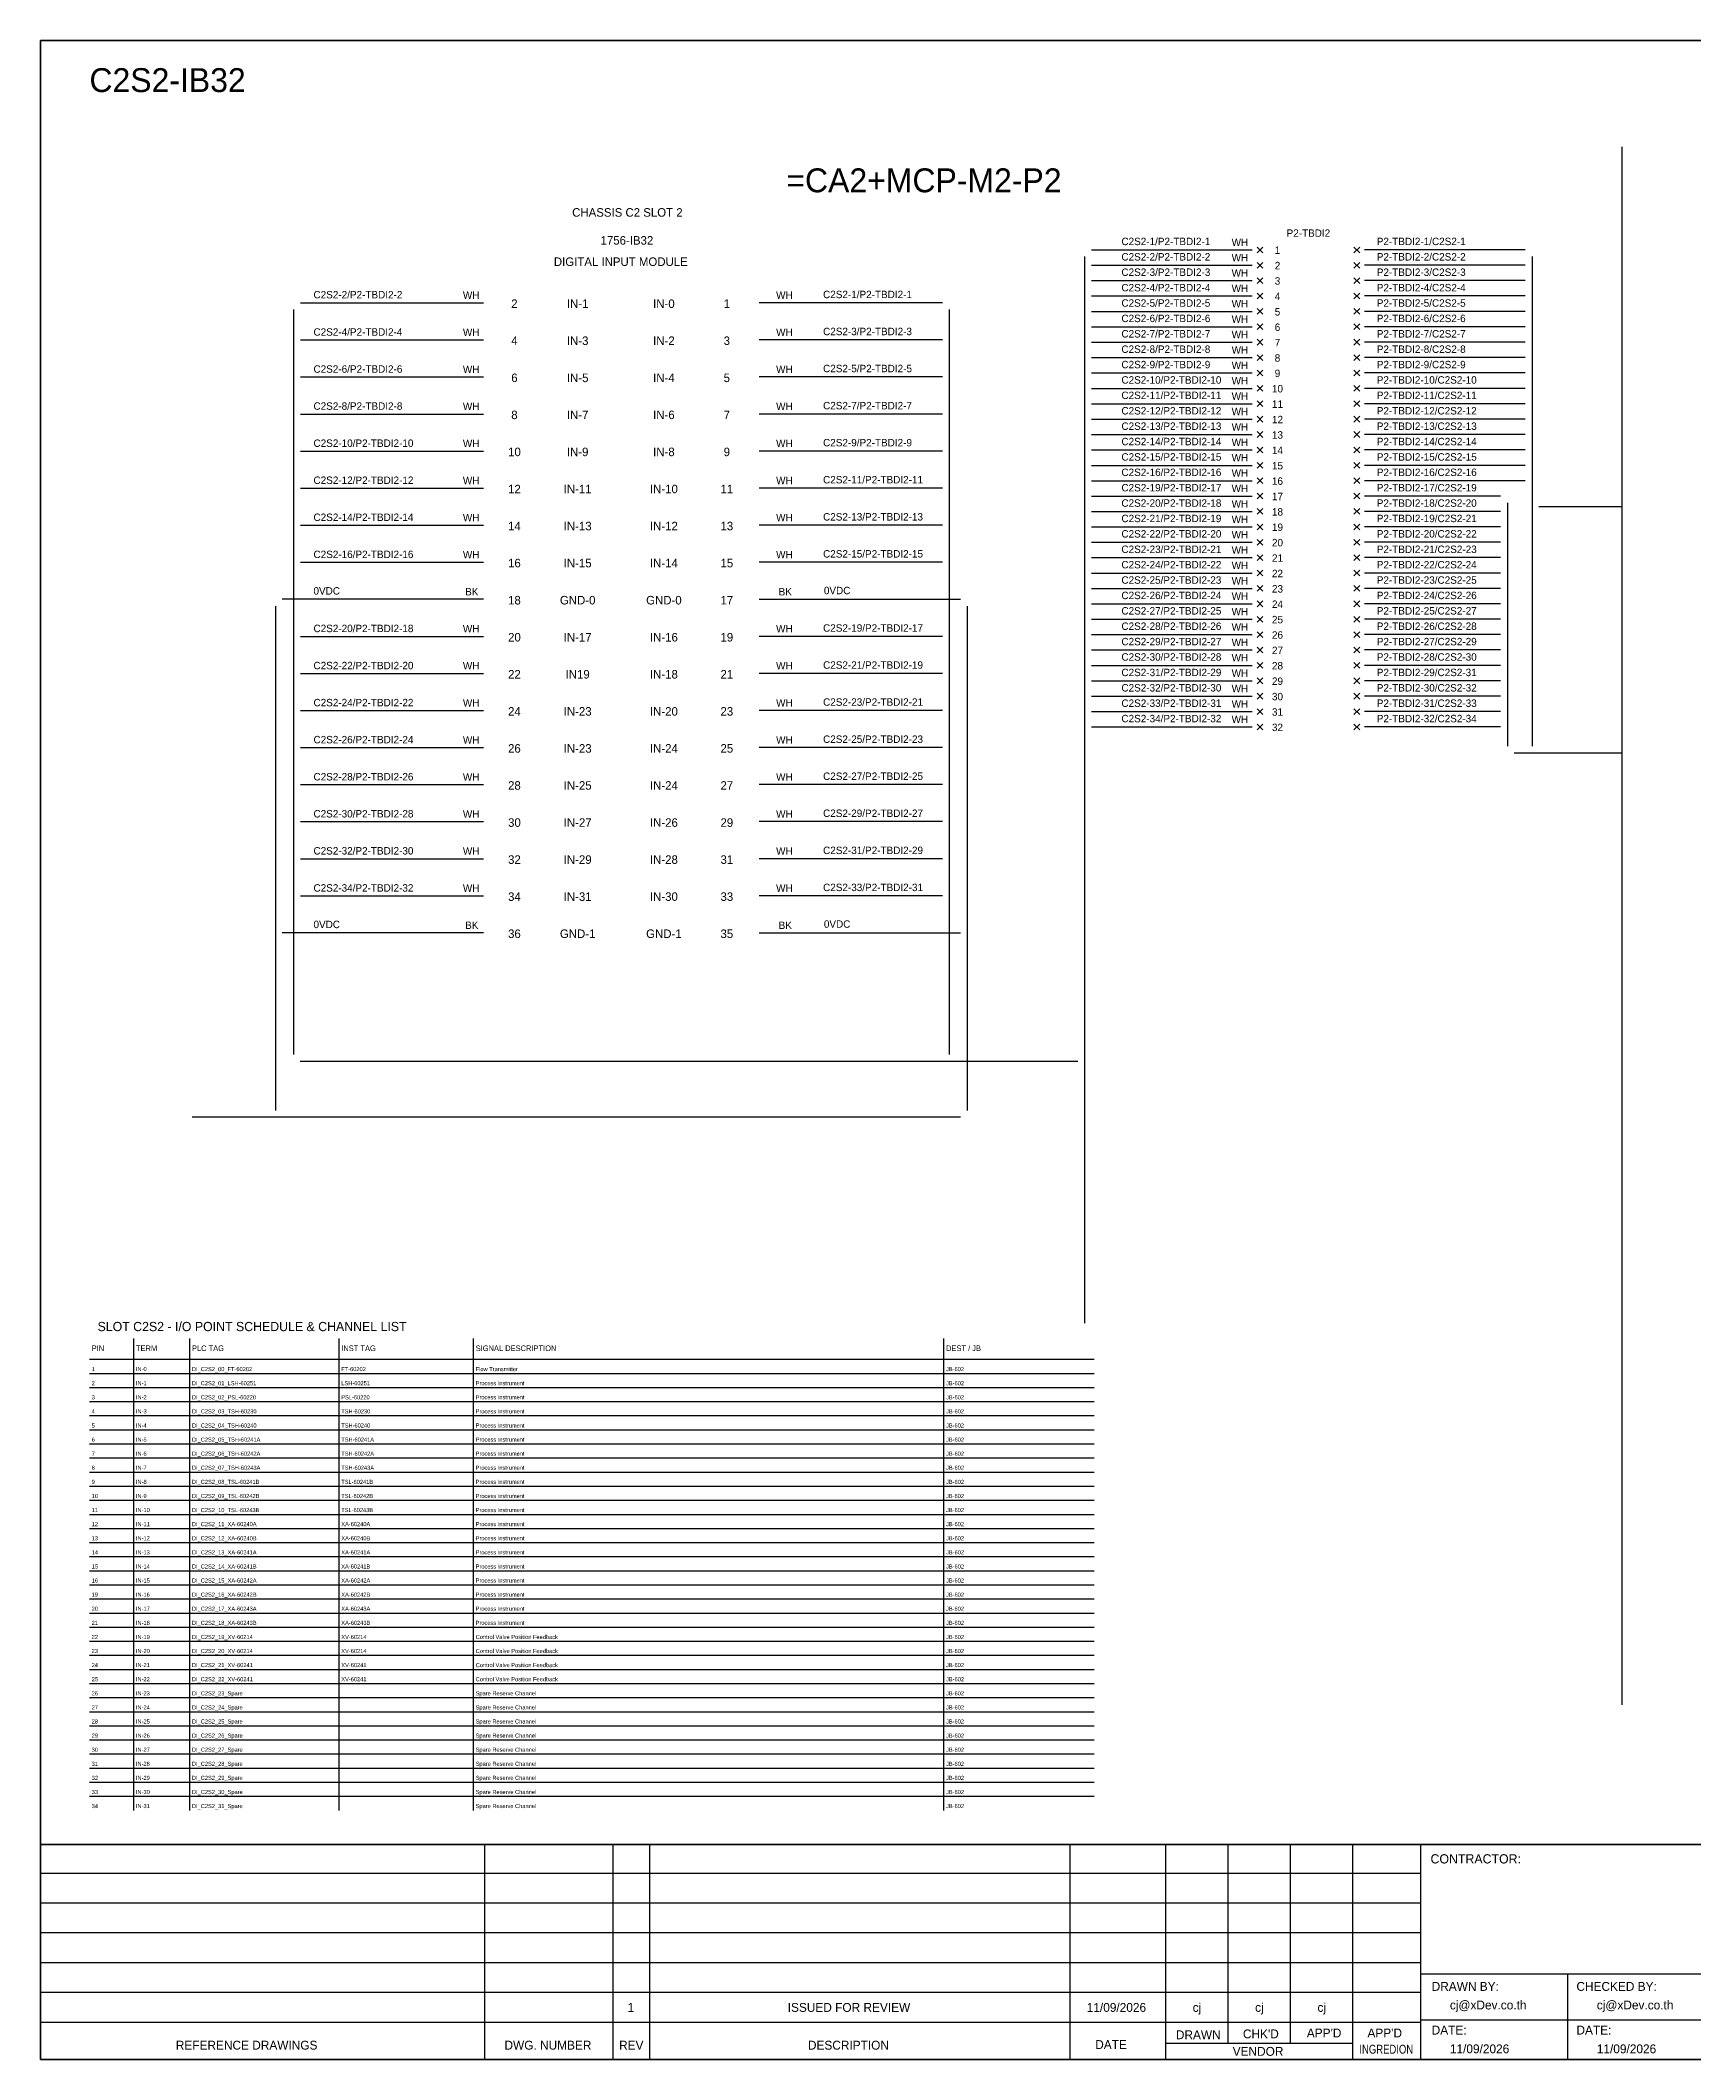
# Model space of a CAD drawing. Header units: metres. Extents: x 0 to 54213, y 0 to 2704.
# Drawn here: x 20967 to 23181, y 0 to 2704 of the extents above; entities that cross this region are included whole.
import ezdxf
from ezdxf.enums import TextEntityAlignment as Align

# ---------------------------------------------------------------- set-up
doc = ezdxf.new("R2010")
doc.units = ezdxf.units.M

msp = doc.modelspace()

# ---------------------------------------------------------------- linework, layer by layer
at = {"color": 1, "ltscale": 25.4}
for p, q in [((22603.7, 2427.5), (22596.1, 2419.9)), ((22596.1, 2427.5), (22603.7, 2419.9)), ((22603.7, 2406.9), (22596.1, 2399.2)), ((22596.1, 2406.9), (22603.7, 2399.2)), ((22725.8, 2427.5), (22733.5, 2419.9)), ((22733.5, 2427.5), (22725.8, 2419.9)), ((22725.8, 2406.9), (22733.5, 2399.2)), ((22733.5, 2406.9), (22725.8, 2399.2)), ((22603.7, 2386.3), (22596.1, 2378.6)), ((22596.1, 2386.3), (22603.7, 2378.6)), ((22725.8, 2386.3), (22733.5, 2378.6)), ((22733.5, 2386.3), (22725.8, 2378.6)), ((22603.7, 2365.7), (22596.1, 2358)), ((22596.1, 2365.7), (22603.7, 2358)), ((22725.8, 2365.7), (22733.5, 2358)), ((22733.5, 2365.7), (22725.8, 2358)), ((22603.7, 2345.1), (22596.1, 2337.4)), ((22596.1, 2345.1), (22603.7, 2337.4)), ((22725.8, 2345.1), (22733.5, 2337.4)), ((22733.5, 2345.1), (22725.8, 2337.4)), ((22603.7, 2324.5), (22596.1, 2316.8)), ((22596.1, 2324.5), (22603.7, 2316.8)), ((22603.7, 2303.9), (22596.1, 2296.2)), ((22596.1, 2303.9), (22603.7, 2296.2)), ((22725.8, 2324.5), (22733.5, 2316.8)), ((22733.5, 2324.5), (22725.8, 2316.8)), ((22725.8, 2303.9), (22733.5, 2296.2)), ((22733.5, 2303.9), (22725.8, 2296.2)), ((22603.7, 2283.2), (22596.1, 2275.6)), ((22596.1, 2283.2), (22603.7, 2275.6)), ((22725.8, 2283.2), (22733.5, 2275.6)), ((22733.5, 2283.2), (22725.8, 2275.6)), ((22603.7, 2262.6), (22596.1, 2255)), ((22596.1, 2262.6), (22603.7, 2255)), ((22725.8, 2262.6), (22733.5, 2255)), ((22733.5, 2262.6), (22725.8, 2255)), ((22603.7, 2242), (22596.1, 2234.3)), ((22596.1, 2242), (22603.7, 2234.3)), ((22603.7, 2221.4), (22596.1, 2213.7)), ((22596.1, 2221.4), (22603.7, 2213.7)), ((22725.8, 2242), (22733.5, 2234.3)), ((22733.5, 2242), (22725.8, 2234.3)), ((22725.8, 2221.4), (22733.5, 2213.7)), ((22733.5, 2221.4), (22725.8, 2213.7)), ((22603.7, 2200.8), (22596.1, 2193.1)), ((22596.1, 2200.8), (22603.7, 2193.1)), ((22725.8, 2200.8), (22733.5, 2193.1)), ((22733.5, 2200.8), (22725.8, 2193.1)), ((22603.7, 2180.2), (22596.1, 2172.5)), ((22596.1, 2180.2), (22603.7, 2172.5)), ((22725.8, 2180.2), (22733.5, 2172.5)), ((22733.5, 2180.2), (22725.8, 2172.5)), ((22603.7, 2159.6), (22596.1, 2151.9)), ((22596.1, 2159.6), (22603.7, 2151.9)), ((22603.7, 2139), (22596.1, 2131.3)), ((22596.1, 2139), (22603.7, 2131.3)), ((22725.8, 2159.6), (22733.5, 2151.9)), ((22733.5, 2159.6), (22725.8, 2151.9)), ((22725.8, 2139), (22733.5, 2131.3)), ((22733.5, 2139), (22725.8, 2131.3)), ((22603.7, 2118.3), (22596.1, 2110.7)), ((22596.1, 2118.3), (22603.7, 2110.7)), ((22725.8, 2118.3), (22733.5, 2110.7)), ((22733.5, 2118.3), (22725.8, 2110.7)), ((22603.7, 2097.7), (22596.1, 2090.1)), ((22596.1, 2097.7), (22603.7, 2090.1)), ((22725.8, 2097.7), (22733.5, 2090.1)), ((22733.5, 2097.7), (22725.8, 2090.1)), ((22603.7, 2077.1), (22596.1, 2069.5)), ((22596.1, 2077.1), (22603.7, 2069.5)), ((22603.7, 2056.5), (22596.1, 2048.8)), ((22596.1, 2056.5), (22603.7, 2048.8)), ((22725.8, 2077.1), (22733.5, 2069.5)), ((22733.5, 2077.1), (22725.8, 2069.5)), ((22725.8, 2056.5), (22733.5, 2048.8)), ((22733.5, 2056.5), (22725.8, 2048.8)), ((22603.7, 2035.9), (22596.1, 2028.2)), ((22596.1, 2035.9), (22603.7, 2028.2)), ((22725.8, 2035.9), (22733.5, 2028.2)), ((22733.5, 2035.9), (22725.8, 2028.2)), ((22603.7, 2015.3), (22596.1, 2007.6)), ((22596.1, 2015.3), (22603.7, 2007.6)), ((22725.8, 2015.3), (22733.5, 2007.6)), ((22733.5, 2015.3), (22725.8, 2007.6)), ((22603.7, 1994.7), (22596.1, 1987)), ((22596.1, 1994.7), (22603.7, 1987)), ((22725.8, 1994.7), (22733.5, 1987)), ((22733.5, 1994.7), (22725.8, 1987)), ((22603.7, 1974.1), (22596.1, 1966.4)), ((22596.1, 1974.1), (22603.7, 1966.4)), ((22603.7, 1953.5), (22596.1, 1945.8)), ((22596.1, 1953.5), (22603.7, 1945.8)), ((22725.8, 1974.1), (22733.5, 1966.4)), ((22733.5, 1974.1), (22725.8, 1966.4)), ((22725.8, 1953.5), (22733.5, 1945.8)), ((22733.5, 1953.5), (22725.8, 1945.8)), ((22603.7, 1932.8), (22596.1, 1925.2)), ((22596.1, 1932.8), (22603.7, 1925.2)), ((22725.8, 1932.8), (22733.5, 1925.2)), ((22733.5, 1932.8), (22725.8, 1925.2)), ((22603.7, 1912.2), (22596.1, 1904.6)), ((22596.1, 1912.2), (22603.7, 1904.6)), ((22725.8, 1912.2), (22733.5, 1904.6)), ((22733.5, 1912.2), (22725.8, 1904.6)), ((22603.7, 1891.6), (22596.1, 1883.9)), ((22596.1, 1891.6), (22603.7, 1883.9)), ((22603.7, 1871), (22596.1, 1863.3)), ((22596.1, 1871), (22603.7, 1863.3)), ((22725.8, 1891.6), (22733.5, 1883.9)), ((22733.5, 1891.6), (22725.8, 1883.9)), ((22725.8, 1871), (22733.5, 1863.3)), ((22733.5, 1871), (22725.8, 1863.3)), ((22603.7, 1850.4), (22596.1, 1842.7)), ((22596.1, 1850.4), (22603.7, 1842.7)), ((22725.8, 1850.4), (22733.5, 1842.7)), ((22733.5, 1850.4), (22725.8, 1842.7)), ((22603.7, 1829.8), (22596.1, 1822.1)), ((22596.1, 1829.8), (22603.7, 1822.1)), ((22725.8, 1829.8), (22733.5, 1822.1)), ((22733.5, 1829.8), (22725.8, 1822.1)), ((22603.7, 1809.2), (22596.1, 1801.5)), ((22596.1, 1809.2), (22603.7, 1801.5)), ((22603.7, 1788.6), (22596.1, 1780.9)), ((22596.1, 1788.6), (22603.7, 1780.9)), ((22725.8, 1809.2), (22733.5, 1801.5)), ((22733.5, 1809.2), (22725.8, 1801.5)), ((22725.8, 1788.6), (22733.5, 1780.9)), ((22733.5, 1788.6), (22725.8, 1780.9))]:
    msp.add_line(p, q, dxfattribs=at)
at = {"color": 7}
for p, q in [((21091.5, 333.8), (21091.5, 965.9)), ((21166.5, 333.8), (21166.5, 965.9)), ((21366.5, 333.8), (21366.5, 965.9)), ((21546.5, 333.8), (21546.5, 965.9)), ((22176.5, 333.8), (22176.5, 965.9)), ((21032.2, 937.9), (22378, 937.9))]:
    msp.add_line(p, q, dxfattribs=at)
at = {"color": 8}
for p, q in [((21032.2, 919), (22378, 919)), ((21032.2, 900.1), (22378, 900.1)), ((21032.2, 881.3), (22378, 881.3)), ((21032.2, 862.4), (22378, 862.4)), ((21032.2, 843.5), (22378, 843.5)), ((21032.2, 824.6), (22378, 824.6)), ((21032.2, 805.8), (22378, 805.8)), ((21032.2, 786.9), (22378, 786.9)), ((21032.2, 768), (22378, 768)), ((21032.2, 749.1), (22378, 749.1)), ((21032.2, 730.2), (22378, 730.2)), ((21032.2, 711.4), (22378, 711.4)), ((21032.2, 692.5), (22378, 692.5)), ((21032.2, 673.6), (22378, 673.6)), ((21032.2, 654.7), (22378, 654.7)), ((21032.2, 635.9), (22378, 635.9)), ((21032.2, 617), (22378, 617)), ((21032.2, 598.1), (22378, 598.1)), ((21032.2, 579.2), (22378, 579.2)), ((21032.2, 560.3), (22378, 560.3)), ((21032.2, 541.5), (22378, 541.5)), ((21032.2, 522.6), (22378, 522.6)), ((21032.2, 503.7), (22378, 503.7)), ((21032.2, 484.8), (22378, 484.8)), ((21032.2, 465.9), (22378, 465.9)), ((21032.2, 447.1), (22378, 447.1)), ((21032.2, 428.2), (22378, 428.2)), ((21032.2, 409.3), (22378, 409.3)), ((21032.2, 390.4), (22378, 390.4)), ((21032.2, 371.6), (22378, 371.6)), ((21032.2, 352.7), (22378, 352.7))]:
    msp.add_line(p, q, dxfattribs=at)
at = {"layer": 'GT_1', "color": 4}
for p, q in [((21561.9, 0), (21561.9, 288.2)), ((21733.8, 0), (21733.8, 288.2)), ((21782.9, 0), (21782.9, 288.2)), ((22345.6, 0), (22345.6, 288.2)), ((22473.9, 0), (22473.9, 288.2)), ((22557.5, 21.8), (22557.5, 288.2)), ((22641, 21.8), (22641, 288.2)), ((22724.3, 0), (22724.3, 288.2)), ((22815.3, 0), (22815.3, 288.2)), ((22815.3, 249.3), (20966.5, 249.3)), ((22815.3, 209.5), (20966.5, 209.5)), ((22815.3, 169.6), (20966.5, 169.6)), ((22815.3, 129.7), (20966.5, 129.7)), ((23602.3, 114.3), (22815.3, 114.3)), ((23012.1, 0), (23012.1, 114.3)), ((22815.3, 89.7), (20966.5, 89.7)), ((22815.2, 49.8), (20966.5, 49.8)), ((23602.3, 52.9), (22815.3, 52.9)), ((22724.3, 21.8), (22473.9, 21.8))]:
    msp.add_line(p, q, dxfattribs=at)
at = {"layer": 'HELPPOINT', "color": 4, "lineweight": 35}
for p, q in [((20966.5, 0), (20966.5, 2704.2)), ((20966.5, 2704.2), (24859.8, 2704.2)), ((20966.5, 0), (20966.5, 2704.2)), ((20966.5, 2704.2), (24859.8, 2704.2)), ((24859.8, 0), (20966.5, 0)), ((24859.8, 0), (20966.5, 0))]:
    msp.add_line(p, q, dxfattribs=at)
at = {"layer": 'IE-WIRE', "color": 4, "ltscale": 25.4}
for p, q in [((22365.1, 2414.6), (22365.1, 986.1)), ((22374.2, 2423.7), (22589.6, 2423.7)), ((22955.3, 2423.7), (22739.9, 2423.7)), ((22964.4, 2414.6), (22964.4, 1759)), ((22374.2, 2403.1), (22589.6, 2403.1)), ((22374.2, 2382.5), (22589.6, 2382.5)), ((22955.3, 2403.1), (22739.9, 2403.1)), ((22955.3, 2382.5), (22739.9, 2382.5)), ((21314.7, 2352.7), (21559.9, 2352.7)), ((22174.7, 2352.7), (21929.4, 2352.7)), ((22374.2, 2361.9), (22589.6, 2361.9)), ((22955.3, 2361.9), (22739.9, 2361.9)), ((21305.5, 2343.6), (21305.5, 1346.2)), ((22183.8, 2343.6), (22183.8, 1346.2)), ((22374.2, 2341.2), (22589.6, 2341.2)), ((22955.3, 2341.2), (22739.9, 2341.2)), ((21314.7, 2303.1), (21559.9, 2303.1)), ((22174.7, 2303.1), (21929.4, 2303.1)), ((22374.2, 2320.6), (22589.6, 2320.6)), ((22374.2, 2300), (22589.6, 2300)), ((22955.3, 2320.6), (22739.9, 2320.6)), ((22955.3, 2300), (22739.9, 2300)), ((22374.2, 2279.4), (22589.6, 2279.4)), ((22955.3, 2279.4), (22739.9, 2279.4)), ((21314.7, 2253.5), (21559.9, 2253.5)), ((22174.7, 2253.5), (21929.4, 2253.5)), ((22374.2, 2258.8), (22589.6, 2258.8)), ((22955.3, 2258.8), (22739.9, 2258.8)), ((22374.2, 2238.2), (22589.6, 2238.2)), ((22374.2, 2217.6), (22589.6, 2217.6)), ((22955.3, 2238.2), (22739.9, 2238.2)), ((22955.3, 2217.6), (22739.9, 2217.6)), ((21314.7, 2203.8), (21559.9, 2203.8)), ((22174.7, 2203.8), (21929.4, 2203.8)), ((22374.2, 2197), (22589.6, 2197)), ((22955.3, 2197), (22739.9, 2197)), ((22374.2, 2176.3), (22589.6, 2176.3)), ((22955.3, 2176.3), (22739.9, 2176.3)), ((21314.7, 2154.2), (21559.9, 2154.2)), ((22174.7, 2154.2), (21929.4, 2154.2)), ((22374.2, 2155.7), (22589.6, 2155.7)), ((22955.3, 2155.7), (22739.9, 2155.7)), ((22374.2, 2135.1), (22589.6, 2135.1)), ((22374.2, 2114.5), (22589.6, 2114.5)), ((22955.3, 2135.1), (22739.9, 2135.1)), ((22955.3, 2114.5), (22739.9, 2114.5)), ((21314.7, 2104.6), (21559.9, 2104.6)), ((22174.7, 2104.6), (21929.4, 2104.6)), ((22374.2, 2093.9), (22589.6, 2093.9)), ((22922.2, 2093.9), (22739.9, 2093.9)), ((22931.3, 2084.8), (22931.3, 1759)), ((22374.2, 2073.3), (22589.6, 2073.3)), ((22922.2, 2073.3), (22739.9, 2073.3)), ((21314.7, 2055), (21559.9, 2055)), ((22174.7, 2055), (21929.4, 2055)), ((22374.2, 2052.7), (22589.6, 2052.7)), ((22374.2, 2032.1), (22589.6, 2032.1)), ((22922.2, 2052.7), (22739.9, 2052.7)), ((22922.2, 2032.1), (22739.9, 2032.1)), ((21314.7, 2005.3), (21559.9, 2005.3)), ((22174.7, 2005.3), (21929.4, 2005.3)), ((22374.2, 2011.5), (22589.6, 2011.5)), ((22922.2, 2011.5), (22739.9, 2011.5)), ((22374.2, 1990.8), (22589.6, 1990.8)), ((22922.2, 1990.8), (22739.9, 1990.8)), ((22374.2, 1970.2), (22589.6, 1970.2)), ((22374.2, 1949.6), (22589.6, 1949.6)), ((22922.2, 1970.2), (22739.9, 1970.2)), ((22922.2, 1949.6), (22739.9, 1949.6)), ((22374.2, 1929), (22589.6, 1929)), ((22922.2, 1929), (22739.9, 1929)), ((21314.7, 1906.1), (21559.9, 1906.1)), ((22174.7, 1906.1), (21929.4, 1906.1)), ((22374.2, 1908.4), (22589.6, 1908.4)), ((22922.2, 1908.4), (22739.9, 1908.4)), ((22374.2, 1887.8), (22589.6, 1887.8)), ((22374.2, 1867.2), (22589.6, 1867.2)), ((22922.2, 1887.8), (22739.9, 1887.8)), ((22922.2, 1867.2), (22739.9, 1867.2)), ((21314.7, 1856.4), (21559.9, 1856.4)), ((22174.7, 1856.4), (21929.4, 1856.4)), ((22374.2, 1846.6), (22589.6, 1846.6)), ((22922.2, 1846.6), (22739.9, 1846.6)), ((22374.2, 1825.9), (22589.6, 1825.9)), ((22922.2, 1825.9), (22739.9, 1825.9)), ((21314.7, 1806.8), (21559.9, 1806.8)), ((22174.7, 1806.8), (21929.4, 1806.8)), ((22374.2, 1805.3), (22589.6, 1805.3)), ((22922.2, 1805.3), (22739.9, 1805.3)), ((22374.2, 1784.7), (22589.6, 1784.7)), ((22922.2, 1784.7), (22739.9, 1784.7)), ((21314.7, 1757.2), (21559.9, 1757.2)), ((22174.7, 1757.2), (21929.4, 1757.2)), ((21314.7, 1707.5), (21559.9, 1707.5)), ((22174.7, 1707.5), (21929.4, 1707.5)), ((21314.7, 1657.9), (21559.9, 1657.9)), ((22174.7, 1657.9), (21929.4, 1657.9)), ((21314.7, 1608.3), (21559.9, 1608.3)), ((22174.7, 1608.3), (21929.4, 1608.3)), ((21314.7, 1558.6), (21559.9, 1558.6)), ((22174.7, 1558.6), (21929.4, 1558.6))]:
    msp.add_line(p, q, dxfattribs=at)
at = {"layer": 'IE-WIRE', "color": 4}
for p, q in [((22973.4, 2079.9), (23084.7, 2079.9)), ((22940.3, 1750.1), (23084.7, 1750.1)), ((21314.6, 1337), (22355.9, 1337))]:
    msp.add_line(p, q, dxfattribs=at)
at = {"layer": 'IE-WIRE', "color": 7, "ltscale": 25.4}
for p, q in [((21559.9, 1955.7), (21290.5, 1955.7)), ((21929.4, 1955.7), (22198.8, 1955.7)), ((21281.4, 1946.5), (21281.4, 1270.9)), ((22207.9, 1946.5), (22207.9, 1270.9)), ((21559.9, 1509), (21290.5, 1509)), ((21929.4, 1509), (22198.8, 1509)), ((22199, 1262), (21169.9, 1262))]:
    msp.add_line(p, q, dxfattribs=at)
at = {"layer": 'MEMBER', "color": 4, "lineweight": 35}
msp.add_line((20966.5, 288.2), (24859.8, 288.2), dxfattribs=at)
msp.add_line((20966.5, 288.2), (24859.8, 288.2), dxfattribs=at)
at = {"layer": 'x01001-FrameArea'}
msp.add_line((23084.7, 2561.5), (23084.7, 475), dxfattribs=at)

# ---------------------------------------------------------------- texts
at = {"color": 2}
msp.add_text('C2S2-IB32', height=32, dxfattribs=at).set_placement((21032.2, 2635))
for s, height, p in [('=CA2+MCP-M2-P2', 32, (22149.9, 2516.8)), ('CHASSIS C2 SLOT 2', 11.441, (21752.7, 2473.8)), ('1756-IB32', 11.44, (21752.1, 2436.4)), ('DIGITAL INPUT MODULE', 11.441, (21743.9, 2407.8)), ('2', 11.4, (21601.4, 2351.6)), ('IN-1', 11.44, (21686.1, 2351.6)), ('IN-0', 11.44, (21801.6, 2351.6)), ('1', 11.4, (21885.9, 2351.6)), ('4', 11.4, (21601.4, 2302)), ('IN-3', 11.44, (21686.1, 2302)), ('IN-2', 11.44, (21801.6, 2302)), ('3', 11.4, (21885.9, 2302)), ('6', 11.4, (21601.4, 2252.3)), ('IN-5', 11.44, (21686.1, 2252.3)), ('IN-4', 11.44, (21801.6, 2252.3)), ('5', 11.4, (21885.9, 2252.3)), ('8', 11.4, (21601.4, 2202.7)), ('IN-7', 11.44, (21686.1, 2202.7)), ('IN-6', 11.44, (21801.6, 2202.7)), ('7', 11.4, (21885.9, 2202.7)), ('10', 11.44, (21601.4, 2153.1)), ('IN-9', 11.44, (21686.1, 2153.1)), ('IN-8', 11.44, (21801.6, 2153.1)), ('9', 11.4, (21885.9, 2153.1)), ('12', 11.44, (21601.4, 2103.4)), ('IN-10', 11.44, (21801.6, 2103.4)), ('IN-11', 11.44, (21686.1, 2103.4)), ('11', 11.44, (21885.9, 2103.4)), ('14', 11.44, (21601.4, 2053.8)), ('IN-13', 11.44, (21686.1, 2053.8)), ('IN-12', 11.44, (21801.6, 2053.8)), ('13', 11.44, (21885.9, 2053.8)), ('16', 11.44, (21601.4, 2004.2)), ('IN-15', 11.44, (21686.1, 2004.2)), ('IN-14', 11.44, (21801.6, 2004.2)), ('15', 11.44, (21885.9, 2004.2)), ('18', 11.44, (21601.4, 1954.5)), ('GND-0', 11.44, (21686.1, 1954.5)), ('GND-0', 11.44, (21801.6, 1954.5)), ('17', 11.44, (21885.9, 1954.5)), ('20', 11.44, (21601.4, 1904.9)), ('IN-17', 11.44, (21686.1, 1904.9)), ('IN-16', 11.44, (21801.6, 1904.9)), ('19', 11.44, (21885.9, 1904.9)), ('22', 11.44, (21601.4, 1855.3)), ('IN19', 11.44, (21686.1, 1855.3)), ('IN-18', 11.44, (21801.6, 1855.3)), ('21', 11.44, (21885.9, 1855.3)), ('24', 11.44, (21601.4, 1805.6)), ('IN-23', 11.44, (21686.1, 1805.6)), ('IN-20', 11.44, (21801.6, 1805.6)), ('23', 11.44, (21885.9, 1805.6)), ('26', 11.44, (21601.4, 1756)), ('IN-23', 11.44, (21686.1, 1756)), ('IN-24', 11.44, (21801.6, 1756)), ('25', 11.44, (21885.9, 1756)), ('28', 11.44, (21601.4, 1706.4)), ('IN-25', 11.44, (21686.1, 1706.4)), ('IN-24', 11.44, (21801.6, 1706.4)), ('27', 11.44, (21885.9, 1706.4)), ('30', 11.44, (21601.4, 1656.7)), ('IN-27', 11.44, (21686.1, 1656.7)), ('IN-26', 11.44, (21801.6, 1656.7)), ('29', 11.44, (21885.9, 1656.7)), ('32', 11.44, (21601.4, 1607.1)), ('IN-29', 11.44, (21686.1, 1607.1)), ('IN-28', 11.44, (21801.6, 1607.1)), ('31', 11.44, (21885.9, 1607.1)), ('34', 11.44, (21601.4, 1557.5)), ('IN-31', 11.44, (21686.1, 1557.5)), ('IN-30', 11.44, (21801.6, 1557.5)), ('33', 11.44, (21885.9, 1557.5)), ('36', 11.44, (21601.4, 1507.8)), ('GND-1', 11.44, (21686.1, 1507.8)), ('GND-1', 11.44, (21801.6, 1507.8)), ('35', 11.44, (21885.9, 1507.8))]:
    msp.add_text(s, height=height, dxfattribs=at).set_placement(p, align=Align.MIDDLE_CENTER)
at = {"color": 4}
for s, height, p in [('C2S2-1/P2-TBDI2-1', 9.949, (22414.4, 2430)), ('WH', 9.95, (22562, 2428.9)), ('P2-TBDI2-1/C2S2-1', 9.949, (22756.4, 2430)), ('C2S2-2/P2-TBDI2-2', 9.949, (22414.4, 2409.4)), ('WH', 9.95, (22562, 2408.3)), ('P2-TBDI2-2/C2S2-2', 9.949, (22756.4, 2409.4)), ('C2S2-3/P2-TBDI2-3', 9.949, (22414.4, 2388.8)), ('WH', 9.95, (22562, 2387.7)), ('P2-TBDI2-3/C2S2-3', 9.949, (22756.4, 2388.8)), ('C2S2-2/P2-TBDI2-2', 9.949, (21332.3, 2358.7)), ('WH', 9.95, (21532.4, 2358)), ('WH', 9.95, (21951.9, 2358)), ('C2S2-1/P2-TBDI2-1', 9.949, (22014.8, 2359)), ('C2S2-4/P2-TBDI2-4', 9.949, (22414.4, 2368.1)), ('C2S2-5/P2-TBDI2-5', 9.949, (22414.4, 2347.5)), ('WH', 9.95, (22562, 2367.1)), ('WH', 9.95, (22562, 2346.5)), ('P2-TBDI2-4/C2S2-4', 9.949, (22756.4, 2368.1)), ('P2-TBDI2-5/C2S2-5', 9.949, (22756.4, 2347.5)), ('C2S2-6/P2-TBDI2-6', 9.949, (22414.4, 2326.9)), ('WH', 9.95, (22562, 2325.9)), ('P2-TBDI2-6/C2S2-6', 9.949, (22756.4, 2326.9)), ('C2S2-4/P2-TBDI2-4', 9.949, (21332.3, 2308.7)), ('WH', 9.95, (21532.4, 2308.4)), ('WH', 9.95, (21951.9, 2308.4)), ('C2S2-3/P2-TBDI2-3', 9.949, (22014.8, 2309.4)), ('C2S2-7/P2-TBDI2-7', 9.949, (22414.4, 2306.3)), ('WH', 9.95, (22562, 2305.3)), ('P2-TBDI2-7/C2S2-7', 9.949, (22756.4, 2306.3)), ('C2S2-8/P2-TBDI2-8', 9.949, (22414.4, 2285.7)), ('C2S2-9/P2-TBDI2-9', 9.949, (22414.4, 2265.1)), ('WH', 9.95, (22562, 2284.7)), ('WH', 9.95, (22562, 2264.1)), ('P2-TBDI2-8/C2S2-8', 9.949, (22756.4, 2285.7)), ('P2-TBDI2-9/C2S2-9', 9.949, (22756.4, 2265.1)), ('C2S2-6/P2-TBDI2-6', 9.949, (21332.3, 2259.1)), ('WH', 9.95, (21532.4, 2258.7)), ('WH', 9.95, (21951.9, 2258.7)), ('C2S2-5/P2-TBDI2-5', 9.949, (22014.8, 2259.8)), ('C2S2-10/P2-TBDI2-10', 9.949, (22414.4, 2244.5)), ('WH', 9.95, (22562, 2243.4)), ('P2-TBDI2-10/C2S2-10', 9.949, (22756.4, 2244.5)), ('C2S2-8/P2-TBDI2-8', 9.949, (21332.3, 2209.5)), ('WH', 9.95, (21532.4, 2209.1)), ('WH', 9.95, (21951.9, 2209.1)), ('C2S2-7/P2-TBDI2-7', 9.949, (22014.8, 2210.1)), ('C2S2-11/P2-TBDI2-11', 9.949, (22414.4, 2223.9)), ('WH', 9.95, (22562, 2222.8)), ('P2-TBDI2-11/C2S2-11', 9.949, (22756.4, 2223.9)), ('C2S2-12/P2-TBDI2-12', 9.949, (22414.4, 2203.2)), ('C2S2-13/P2-TBDI2-13', 9.949, (22414.4, 2182.6)), ('WH', 9.95, (22562, 2202.2)), ('WH', 9.95, (22562, 2181.6)), ('P2-TBDI2-12/C2S2-12', 9.949, (22756.4, 2203.2)), ('P2-TBDI2-13/C2S2-13', 9.949, (22756.4, 2182.6)), ('C2S2-10/P2-TBDI2-10', 9.949, (21332.3, 2159.8)), ('WH', 9.95, (21532.4, 2159.5)), ('WH', 9.95, (21951.9, 2159.5)), ('C2S2-9/P2-TBDI2-9', 9.949, (22014.8, 2160.5)), ('C2S2-14/P2-TBDI2-14', 9.949, (22414.4, 2162)), ('WH', 9.95, (22562, 2161)), ('P2-TBDI2-14/C2S2-14', 9.949, (22756.4, 2162)), ('C2S2-15/P2-TBDI2-15', 9.949, (22414.4, 2141.4)), ('WH', 9.95, (22562, 2140.4)), ('P2-TBDI2-15/C2S2-15', 9.949, (22756.4, 2141.4)), ('C2S2-12/P2-TBDI2-12', 9.949, (21332.3, 2110.2)), ('WH', 9.95, (21532.4, 2109.8)), ('WH', 9.95, (21951.9, 2109.8)), ('C2S2-11/P2-TBDI2-11', 9.949, (22014.8, 2110.9)), ('C2S2-16/P2-TBDI2-16', 9.949, (22414.4, 2120.8)), ('C2S2-19/P2-TBDI2-17', 9.949, (22414.4, 2100.2)), ('WH', 9.95, (22562, 2119.8)), ('P2-TBDI2-16/C2S2-16', 9.949, (22756.4, 2120.8)), ('P2-TBDI2-17/C2S2-19', 9.949, (22756.4, 2100.2)), ('C2S2-20/P2-TBDI2-18', 9.949, (22414.4, 2079.6)), ('WH', 9.95, (22562, 2099.2)), ('WH', 9.95, (22562, 2078.5)), ('P2-TBDI2-18/C2S2-20', 9.949, (22756.4, 2079.6)), ('C2S2-14/P2-TBDI2-14', 9.949, (21332.3, 2060.6)), ('WH', 9.95, (21532.4, 2060.2)), ('WH', 9.95, (21951.9, 2060.2)), ('C2S2-13/P2-TBDI2-13', 9.949, (22014.8, 2061.2)), ('C2S2-21/P2-TBDI2-19', 9.949, (22414.4, 2059)), ('WH', 9.95, (22562, 2057.9)), ('P2-TBDI2-19/C2S2-21', 9.949, (22756.4, 2059)), ('C2S2-22/P2-TBDI2-20', 9.949, (22414.4, 2038.4)), ('C2S2-23/P2-TBDI2-21', 9.949, (22414.4, 2017.7)), ('WH', 9.95, (22562, 2037.3)), ('P2-TBDI2-20/C2S2-22', 9.949, (22756.4, 2038.4)), ('P2-TBDI2-21/C2S2-23', 9.949, (22756.4, 2017.7)), ('C2S2-16/P2-TBDI2-16', 9.949, (21332.3, 2010.9)), ('WH', 9.95, (21532.4, 2010.6)), ('WH', 9.95, (21951.9, 2010.6)), ('C2S2-15/P2-TBDI2-15', 9.949, (22014.8, 2011.6)), ('C2S2-24/P2-TBDI2-22', 9.949, (22414.4, 1997.1)), ('WH', 9.95, (22562, 2016.7)), ('WH', 9.95, (22562, 1996.1)), ('P2-TBDI2-22/C2S2-24', 9.949, (22756.4, 1997.1)), ('C2S2-25/P2-TBDI2-23', 9.949, (22414.4, 1976.5)), ('WH', 9.95, (22562, 1975.5)), ('P2-TBDI2-23/C2S2-25', 9.949, (22756.4, 1976.5)), ('C2S2-26/P2-TBDI2-24', 9.949, (22414.4, 1955.9)), ('WH', 9.95, (22562, 1954.9)), ('P2-TBDI2-24/C2S2-26', 9.949, (22756.4, 1955.9)), ('C2S2-20/P2-TBDI2-18', 9.949, (21332.3, 1911.7)), ('WH', 9.95, (21532.4, 1911.3)), ('WH', 9.95, (21951.9, 1911.3)), ('C2S2-19/P2-TBDI2-17', 9.949, (22014.8, 1912.3)), ('C2S2-27/P2-TBDI2-25', 9.949, (22414.4, 1935.3)), ('C2S2-28/P2-TBDI2-26', 9.949, (22414.4, 1914.7)), ('WH', 9.95, (22562, 1934.3)), ('WH', 9.95, (22562, 1913.6)), ('P2-TBDI2-25/C2S2-27', 9.949, (22756.4, 1935.3)), ('P2-TBDI2-26/C2S2-28', 9.949, (22756.4, 1914.7)), ('C2S2-29/P2-TBDI2-27', 9.949, (22414.4, 1894.1)), ('WH', 9.95, (22562, 1893)), ('P2-TBDI2-27/C2S2-29', 9.949, (22756.4, 1894.1)), ('C2S2-22/P2-TBDI2-20', 9.949, (21332.3, 1862)), ('WH', 9.95, (21532.4, 1861.7)), ('WH', 9.95, (21951.9, 1861.7)), ('C2S2-21/P2-TBDI2-19', 9.949, (22014.8, 1862.7)), ('C2S2-30/P2-TBDI2-28', 9.949, (22414.4, 1873.5)), ('WH', 9.95, (22562, 1872.4)), ('P2-TBDI2-28/C2S2-30', 9.949, (22756.4, 1873.5)), ('C2S2-31/P2-TBDI2-29', 9.949, (22414.4, 1852.8)), ('C2S2-32/P2-TBDI2-30', 9.949, (22414.4, 1832.2)), ('WH', 9.95, (22562, 1851.8)), ('WH', 9.95, (22562, 1831.2)), ('P2-TBDI2-29/C2S2-31', 9.949, (22756.4, 1852.8)), ('P2-TBDI2-30/C2S2-32', 9.949, (22756.4, 1832.2)), ('C2S2-24/P2-TBDI2-22', 9.949, (21332.3, 1812.4)), ('WH', 9.95, (21532.4, 1812)), ('WH', 9.95, (21951.9, 1812)), ('C2S2-23/P2-TBDI2-21', 9.949, (22014.8, 1813.1)), ('C2S2-33/P2-TBDI2-31', 9.949, (22414.4, 1811.6)), ('WH', 9.95, (22562, 1810.6)), ('P2-TBDI2-31/C2S2-33', 9.949, (22756.4, 1811.6)), ('C2S2-34/P2-TBDI2-32', 9.949, (22414.4, 1791)), ('WH', 9.95, (22562, 1790)), ('P2-TBDI2-32/C2S2-34', 9.949, (22756.4, 1791)), ('C2S2-26/P2-TBDI2-24', 9.949, (21332.3, 1762.8)), ('WH', 9.95, (21532.4, 1762.4)), ('WH', 9.95, (21951.9, 1762.4)), ('C2S2-25/P2-TBDI2-23', 9.949, (22014.8, 1763.4)), ('C2S2-28/P2-TBDI2-26', 9.949, (21332.3, 1713.1)), ('WH', 9.95, (21532.4, 1712.8)), ('WH', 9.95, (21951.9, 1712.8)), ('C2S2-27/P2-TBDI2-25', 9.949, (22014.8, 1713.8)), ('C2S2-30/P2-TBDI2-28', 9.949, (21332.3, 1663.5)), ('WH', 9.95, (21532.4, 1663.1)), ('WH', 9.95, (21951.9, 1663.1)), ('C2S2-29/P2-TBDI2-27', 9.949, (22014.8, 1664.2)), ('C2S2-32/P2-TBDI2-30', 9.949, (21332.3, 1613.9)), ('WH', 9.95, (21532.4, 1613.5)), ('WH', 9.95, (21951.9, 1613.5)), ('C2S2-31/P2-TBDI2-29', 9.949, (22014.8, 1614.5)), ('C2S2-34/P2-TBDI2-32', 9.949, (21332.3, 1564.2)), ('WH', 9.95, (21532.4, 1563.9)), ('WH', 9.95, (21951.9, 1563.9)), ('C2S2-33/P2-TBDI2-31', 9.949, (22014.8, 1564.9))]:
    msp.add_text(s, height=height, dxfattribs=at).set_placement(p)
msp.add_text('P2-TBDI2', height=9.95, dxfattribs=at).set_placement((22664.8, 2446.1), align=Align.MIDDLE_CENTER)
at = {"color": 7}
for s, height, p in [('0VDC', 9.95, (21332.3, 1962)), ('BK', 9.95, (21535.4, 1960.9)), ('BK', 9.95, (21955.3, 1960.9)), ('0VDC', 9.95, (22015.9, 1962.5)), ('0VDC', 9.95, (21332.3, 1515.3)), ('BK', 9.95, (21535.4, 1514.2)), ('BK', 9.95, (21955.3, 1514.2)), ('0VDC', 9.95, (22015.9, 1515.8)), ('1', 5.5, (21035.2, 922)), ('IN-0', 5.5, (21094.5, 922)), ('DI_C2S2_00_FT-60202', 5.5, (21169.5, 922)), ('FT-60202', 5.5, (21369.5, 922)), ('Flow Transmitter', 5.5, (21549.5, 922)), ('JB-602', 5.5, (22179.5, 922)), ('2', 5.5, (21035.2, 903.1)), ('IN-1', 5.5, (21094.5, 903.1)), ('DI_C2S2_01_LSH-60251', 5.5, (21169.5, 903.1)), ('LSH-60251', 5.5, (21369.5, 903.1)), ('Process Instrument', 5.5, (21549.5, 903.1)), ('JB-602', 5.5, (22179.5, 903.1)), ('4', 5.5, (21035.2, 865.4)), ('3', 5.5, (21035.2, 884.3)), ('IN-2', 5.5, (21094.5, 884.3)), ('IN-3', 5.5, (21094.5, 865.4)), ('DI_C2S2_02_PSL-60220', 5.5, (21169.5, 884.3)), ('DI_C2S2_03_TSH-60230', 5.5, (21169.5, 865.4)), ('TSH-60230', 5.5, (21369.5, 865.4)), ('PSL-60220', 5.5, (21369.5, 884.3)), ('Process Instrument', 5.5, (21549.5, 884.3)), ('Process Instrument', 5.5, (21549.5, 865.4)), ('JB-602', 5.5, (22179.5, 884.3)), ('JB-602', 5.5, (22179.5, 865.4)), ('5', 5.5, (21035.2, 846.5)), ('IN-4', 5.5, (21094.5, 846.5)), ('DI_C2S2_04_TSH-60240', 5.5, (21169.5, 846.5)), ('TSH-60240', 5.5, (21369.5, 846.5)), ('Process Instrument', 5.5, (21549.5, 846.5)), ('JB-602', 5.5, (22179.5, 846.5)), ('6', 5.5, (21035.2, 827.6)), ('7', 5.5, (21035.2, 808.8)), ('IN-5', 5.5, (21094.5, 827.6)), ('IN-6', 5.5, (21094.5, 808.8)), ('DI_C2S2_05_TSH-60241A', 5.5, (21169.5, 827.6)), ('DI_C2S2_06_TSH-60242A', 5.5, (21169.5, 808.8)), ('TSH-60241A', 5.5, (21369.5, 827.6)), ('TSH-60242A', 5.5, (21369.5, 808.8)), ('Process Instrument', 5.5, (21549.5, 827.6)), ('Process Instrument', 5.5, (21549.5, 808.8)), ('JB-602', 5.5, (22179.5, 827.6)), ('JB-602', 5.5, (22179.5, 808.8)), ('8', 5.5, (21035.2, 789.9)), ('IN-7', 5.5, (21094.5, 789.9)), ('DI_C2S2_07_TSH-60243A', 5.5, (21169.5, 789.9)), ('TSH-60243A', 5.5, (21369.5, 789.9)), ('Process Instrument', 5.5, (21549.5, 789.9)), ('JB-602', 5.5, (22179.5, 789.9)), ('9', 5.5, (21035.2, 771)), ('10', 5.5, (21035.2, 752.1)), ('IN-8', 5.5, (21094.5, 771)), ('IN-9', 5.5, (21094.5, 752.1)), ('DI_C2S2_08_TSL-60241B', 5.5, (21169.5, 771)), ('DI_C2S2_09_TSL-60242B', 5.5, (21169.5, 752.1)), ('TSL-60241B', 5.5, (21369.5, 771)), ('TSL-60242B', 5.5, (21369.5, 752.1)), ('Process Instrument', 5.5, (21549.5, 771)), ('Process Instrument', 5.5, (21549.5, 752.1)), ('JB-602', 5.5, (22179.5, 771)), ('JB-602', 5.5, (22179.5, 752.1)), ('11', 5.5, (21035.2, 733.2)), ('IN-10', 5.5, (21094.5, 733.2)), ('DI_C2S2_10_TSL-60243B', 5.5, (21169.5, 733.2)), ('TSL-60243B', 5.5, (21369.5, 733.2)), ('Process Instrument', 5.5, (21549.5, 733.2)), ('JB-602', 5.5, (22179.5, 733.2)), ('12', 5.5, (21035.2, 714.4)), ('IN-11', 5.5, (21094.5, 714.4)), ('DI_C2S2_11_XA-60240A', 5.5, (21169.5, 714.4)), ('XA-60240A', 5.5, (21369.5, 714.4)), ('Process Instrument', 5.5, (21549.5, 714.4)), ('JB-602', 5.5, (22179.5, 714.4)), ('13', 5.5, (21035.2, 695.5)), ('14', 5.5, (21035.2, 676.6)), ('IN-12', 5.5, (21094.5, 695.5)), ('IN-13', 5.5, (21094.5, 676.6)), ('DI_C2S2_12_XA-60240B', 5.5, (21169.5, 695.5)), ('DI_C2S2_13_XA-60241A', 5.5, (21169.5, 676.6)), ('XA-60240B', 5.5, (21369.5, 695.5)), ('XA-60241A', 5.5, (21369.5, 676.6)), ('Process Instrument', 5.5, (21549.5, 695.5)), ('Process Instrument', 5.5, (21549.5, 676.6)), ('JB-602', 5.5, (22179.5, 695.5)), ('JB-602', 5.5, (22179.5, 676.6)), ('15', 5.5, (21035.2, 657.7)), ('IN-14', 5.5, (21094.5, 657.7)), ('DI_C2S2_14_XA-60241B', 5.5, (21169.5, 657.7)), ('XA-60241B', 5.5, (21369.5, 657.7)), ('Process Instrument', 5.5, (21549.5, 657.7)), ('JB-602', 5.5, (22179.5, 657.7)), ('16', 5.5, (21035.2, 638.9)), ('19', 5.5, (21035.2, 620)), ('IN-15', 5.5, (21094.5, 638.9)), ('IN-16', 5.5, (21094.5, 620)), ('DI_C2S2_15_XA-60242A', 5.5, (21169.5, 638.9)), ('DI_C2S2_16_XA-60242B', 5.5, (21169.5, 620)), ('XA-60242A', 5.5, (21369.5, 638.9)), ('XA-60242B', 5.5, (21369.5, 620)), ('Process Instrument', 5.5, (21549.5, 638.9)), ('Process Instrument', 5.5, (21549.5, 620)), ('JB-602', 5.5, (22179.5, 638.9)), ('JB-602', 5.5, (22179.5, 620)), ('20', 5.5, (21035.2, 601.1)), ('IN-17', 5.5, (21094.5, 601.1)), ('DI_C2S2_17_XA-60243A', 5.5, (21169.5, 601.1)), ('XA-60243A', 5.5, (21369.5, 601.1)), ('Process Instrument', 5.5, (21549.5, 601.1)), ('JB-602', 5.5, (22179.5, 601.1)), ('21', 5.5, (21035.2, 582.2)), ('22', 5.5, (21035.2, 563.3)), ('IN-18', 5.5, (21094.5, 582.2)), ('IN-19', 5.5, (21094.5, 563.3)), ('DI_C2S2_18_XA-60243B', 5.5, (21169.5, 582.2)), ('DI_C2S2_19_XV-60214', 5.5, (21169.5, 563.3)), ('XA-60243B', 5.5, (21369.5, 582.2)), ('XV-60214', 5.5, (21369.5, 563.3)), ('Control Valve Position Feedback', 5.5, (21549.5, 563.3)), ('Process Instrument', 5.5, (21549.5, 582.2)), ('JB-602', 5.5, (22179.5, 582.2)), ('JB-602', 5.5, (22179.5, 563.3)), ('23', 5.5, (21035.2, 544.5)), ('IN-20', 5.5, (21094.5, 544.5)), ('DI_C2S2_20_XV-60214', 5.5, (21169.5, 544.5)), ('XV-60214', 5.5, (21369.5, 544.5)), ('Control Valve Position Feedback', 5.5, (21549.5, 544.5)), ('JB-602', 5.5, (22179.5, 544.5)), ('24', 5.5, (21035.2, 525.6)), ('IN-21', 5.5, (21094.5, 525.6)), ('DI_C2S2_21_XV-60241', 5.5, (21169.5, 525.6)), ('XV-60241', 5.5, (21369.5, 525.6)), ('Control Valve Position Feedback', 5.5, (21549.5, 525.6)), ('JB-602', 5.5, (22179.5, 525.6)), ('25', 5.5, (21035.2, 506.7)), ('26', 5.5, (21035.2, 487.8)), ('IN-22', 5.5, (21094.5, 506.7)), ('IN-23', 5.5, (21094.5, 487.8)), ('DI_C2S2_22_XV-60241', 5.5, (21169.5, 506.7)), ('DI_C2S2_23_Spare', 5.5, (21169.5, 487.8)), ('XV-60241', 5.5, (21369.5, 506.7)), ('Spare Reserve Channel', 5.5, (21549.5, 487.8)), ('Control Valve Position Feedback', 5.5, (21549.5, 506.7)), ('JB-602', 5.5, (22179.5, 506.7)), ('JB-602', 5.5, (22179.5, 487.8)), ('27', 5.5, (21035.2, 468.9)), ('IN-24', 5.5, (21094.5, 468.9)), ('DI_C2S2_24_Spare', 5.5, (21169.5, 468.9)), ('Spare Reserve Channel', 5.5, (21549.5, 468.9)), ('JB-602', 5.5, (22179.5, 468.9)), ('28', 5.5, (21035.2, 450.1)), ('29', 5.5, (21035.2, 431.2)), ('IN-25', 5.5, (21094.5, 450.1)), ('IN-26', 5.5, (21094.5, 431.2)), ('DI_C2S2_25_Spare', 5.5, (21169.5, 450.1)), ('DI_C2S2_26_Spare', 5.5, (21169.5, 431.2)), ('Spare Reserve Channel', 5.5, (21549.5, 450.1)), ('Spare Reserve Channel', 5.5, (21549.5, 431.2)), ('JB-602', 5.5, (22179.5, 450.1)), ('JB-602', 5.5, (22179.5, 431.2)), ('30', 5.5, (21035.2, 412.3)), ('IN-27', 5.5, (21094.5, 412.3)), ('DI_C2S2_27_Spare', 5.5, (21169.5, 412.3)), ('Spare Reserve Channel', 5.5, (21549.5, 412.3)), ('JB-602', 5.5, (22179.5, 412.3)), ('31', 5.5, (21035.2, 393.4)), ('32', 5.5, (21035.2, 374.6)), ('IN-28', 5.5, (21094.5, 393.4)), ('IN-29', 5.5, (21094.5, 374.6)), ('DI_C2S2_28_Spare', 5.5, (21169.5, 393.4)), ('DI_C2S2_29_Spare', 5.5, (21169.5, 374.6)), ('Spare Reserve Channel', 5.5, (21549.5, 393.4)), ('Spare Reserve Channel', 5.5, (21549.5, 374.6)), ('JB-602', 5.5, (22179.5, 393.4)), ('JB-602', 5.5, (22179.5, 374.6)), ('33', 5.5, (21035.2, 355.7)), ('IN-30', 5.5, (21094.5, 355.7)), ('DI_C2S2_30_Spare', 5.5, (21169.5, 355.7)), ('Spare Reserve Channel', 5.5, (21549.5, 355.7)), ('JB-602', 5.5, (22179.5, 355.7)), ('34', 5.5, (21035.2, 336.8)), ('IN-31', 5.5, (21094.5, 336.8)), ('DI_C2S2_31_Spare', 5.5, (21169.5, 336.8)), ('Spare Reserve Channel', 5.5, (21549.5, 336.8)), ('JB-602', 5.5, (22179.5, 336.8))]:
    msp.add_text(s, height=height, dxfattribs=at).set_placement(p)
at = {"color": 3}
for s, p in [('PIN', (21035.2, 948.9)), ('TERM', (21094.5, 948.9)), ('PLC TAG', (21169.5, 948.9)), ('INST TAG', (21369.5, 948.9)), ('SIGNAL DESCRIPTION', (21549.5, 948.9)), ('DEST / JB', (22179.5, 948.9))]:
    msp.add_text(s, height=7.5, dxfattribs=at).set_placement(p)
at = {"layer": 'MEMBER', "color": 4, "ltscale": 0.8}
for s, height, p in [('SLOT C2S2 - I/O POINT SCHEDULE & CHANNEL LIST', 12.35, (21043.1, 975.6)), ('CONTRACTOR:', 12.35, (22828.4, 262.7)), ('DRAWN BY:', 11.88, (22829.9, 92.1)), ('CHECKED BY:', 11.875, (23023.8, 92.1)), ('cj@xDev.co.th', 11.875, (22854.3, 67.2)), ('cj@xDev.co.th', 11.875, (23051.1, 67.2)), ('DRAWN', 11.88, (22487.3, 27.3)), ("CHK'D", 11.88, (22577.1, 28.5)), ("APP'D", 11.88, (22662.7, 29.7)), ("APP'D", 11.88, (22743.9, 29.7)), ('DATE:', 11.88, (22829.9, 33.6)), ('DATE:', 11.88, (23023.8, 33.6)), ('REFERENCE DRAWINGS', 11.875, (21147.9, 13.4)), ('DWG. NUMBER', 11.875, (21588.1, 13.4)), ('REV', 11.88, (21741.6, 13.4)), ('DESCRIPTION', 11.875, (21994.5, 13.4)), ('DATE', 11.88, (22379.3, 14.2)), ('VENDOR', 11.88, (22563.4, 5.1)), ('11/09/2026', 11.88, (22854.3, 8.5)), ('11/09/2026', 11.88, (23051.1, 8.5))]:
    msp.add_text(s, height=height, dxfattribs=at).set_placement(p)
for s, height, p in [('1', 11.9, (21757.4, 69.9)), ('ISSUED FOR REVIEW', 11.875, (22049.5, 69.9)), ('11/09/2026', 11.88, (22407.7, 69.9)), ('cj', 11.88, (22515.6, 69.9)), ('cj', 11.88, (22599.2, 69.9)), ('cj', 11.88, (22682.7, 69.9))]:
    msp.add_text(s, height=height, dxfattribs=at).set_placement(p, align=Align.MIDDLE_CENTER)
at = {"layer": 'MEMBER', "color": 4, "ltscale": 0.8, "width": 0.8}
msp.add_text('INGREDION', height=11.88, dxfattribs=at).set_placement((22733.1, 8))
at = {"layer": 'power', "color": 7}
for s, p in [('2', (22623.4, 2402.6)), ('1', (22623.4, 2423.2)), ('3', (22623.4, 2382)), ('4', (22623.4, 2361.3)), ('5', (22623.4, 2340.7)), ('6', (22623.4, 2320.1)), ('7', (22623.4, 2299.5)), ('8', (22623.4, 2278.9)), ('9', (22623.4, 2258.3)), ('10', (22623.4, 2237.7)), ('11', (22623.4, 2217.1)), ('12', (22623.4, 2196.4)), ('13', (22623.4, 2175.8)), ('14', (22623.4, 2155.2)), ('15', (22623.4, 2134.6)), ('16', (22623.4, 2114)), ('17', (22623.4, 2093.4)), ('18', (22623.4, 2072.8)), ('19', (22623.4, 2052.2)), ('20', (22623.4, 2031.6)), ('21', (22623.4, 2010.9)), ('22', (22623.4, 1990.3)), ('23', (22623.4, 1969.7)), ('24', (22623.4, 1949.1)), ('25', (22623.4, 1928.5)), ('26', (22623.4, 1907.9)), ('27', (22623.4, 1887.3)), ('28', (22623.4, 1866.7)), ('29', (22623.4, 1846)), ('30', (22623.4, 1825.4)), ('31', (22623.4, 1804.8)), ('32', (22623.4, 1784.2))]:
    msp.add_text(s, height=9.97, dxfattribs=at).set_placement(p, align=Align.MIDDLE_CENTER)

doc.saveas('drawing.dxf')
